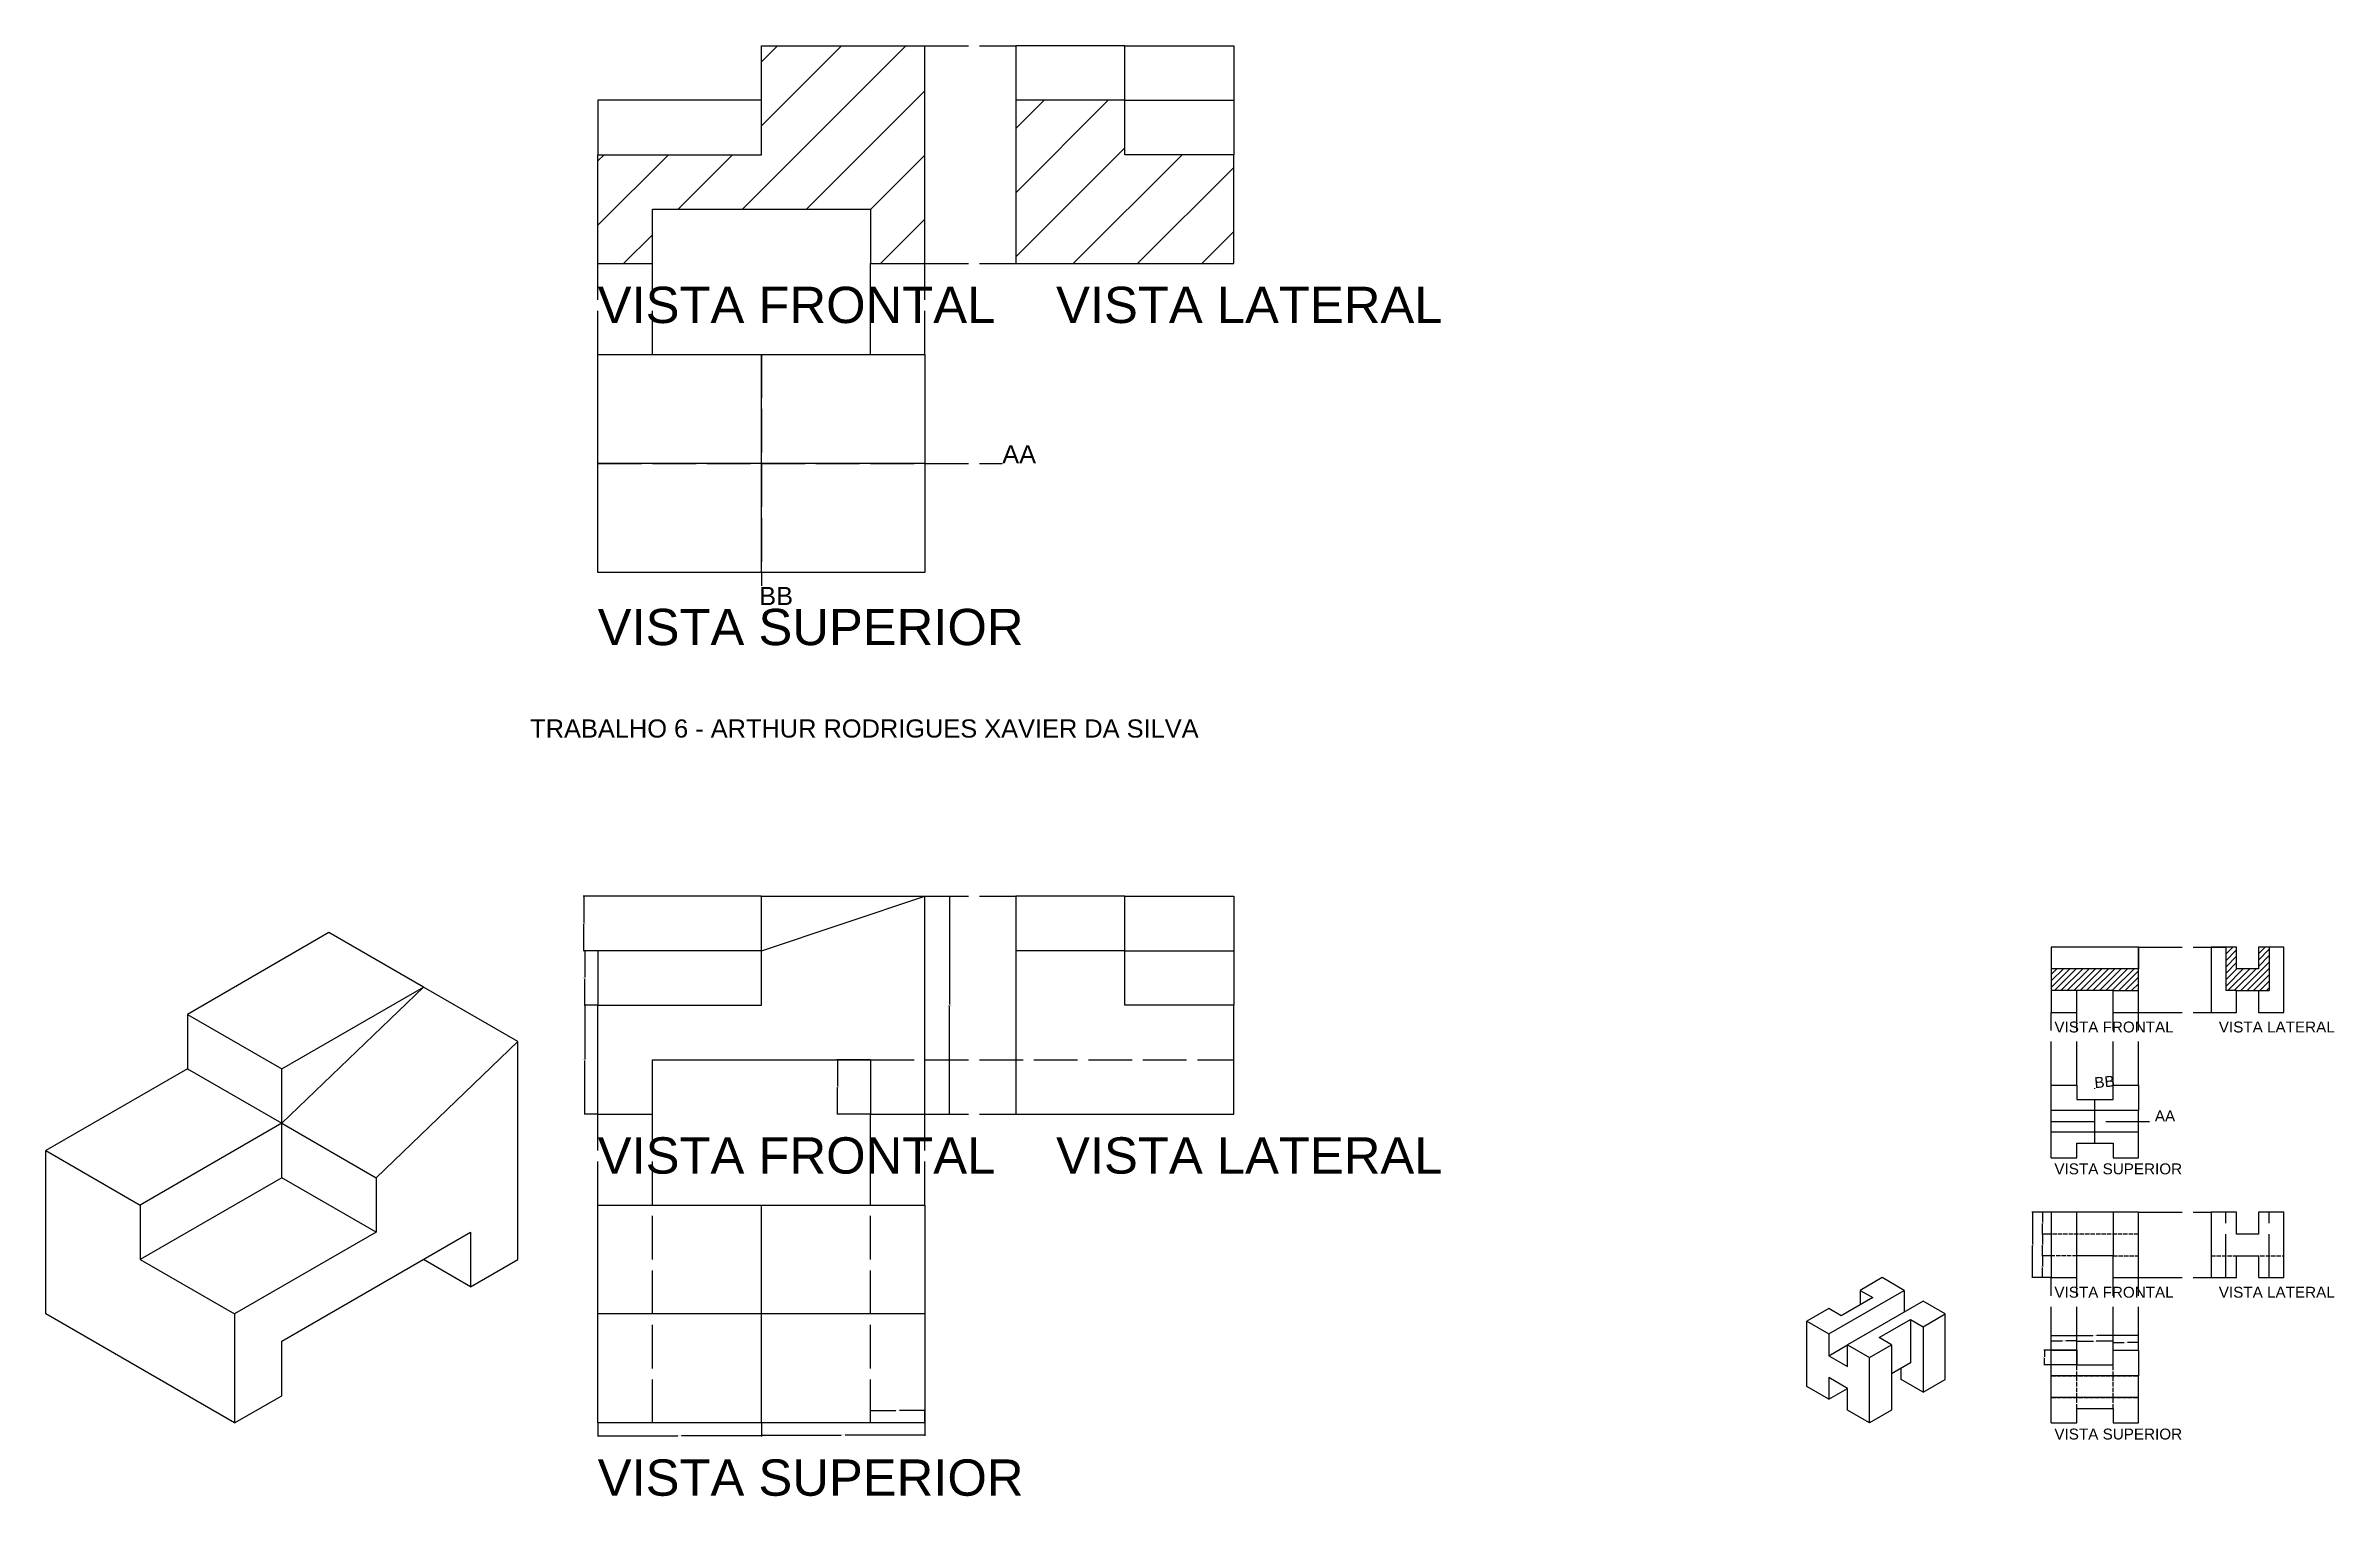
# Model space of a CAD drawing. Header units: inches. Extents: x -52 to 578, y -20 to 379.
import ezdxf

# ---------------------------------------------------------------- set-up
doc = ezdxf.new("R2010")
doc.units = ezdxf.units.IN
doc.header["$MEASUREMENT"] = 0
doc.linetypes.add('ACAD_ISO02W100', pattern=[15, 12, -3])
for name, color, linetype in [('CORTE', 6, 'ACAD_ISO02W100'), ('COTA', 1, 'Continuous'), ('HACHURA', 3, 'ACAD_ISO02W100'), ('PROJECAO', 2, 'ACAD_ISO02W100'), ('TEXTO', 4, 'Continuous')]:
    doc.layers.add(name, color=color, linetype=linetype)
doc.styles.get("Standard").update_dxf_attribs({"font": 'Arial.ttf'})
doc.dimstyles.get("Standard").update_dxf_attribs({"dimtxt": 0.18, "dimasz": 0.18, "dimexe": 0.18, "dimexo": 0.0625, "dimgap": 0.09, "dimtad": 0, "dimtih": 1, "dimtoh": 1, "dimdec": 4, "dimzin": 0, "dimdsep": 46, "dimtxsty": 'Standard', "dimcen": 0.09, "dimadec": 0, "dimazin": 0, "dimtfac": 1, "dimtdec": 4, "dimtofl": 0, "dimtmove": 0, "dimatfit": 3, "dimfxl": 1, "dimtolj": 1, "dimtzin": 0, "dimarcsym": 0})

# ---------------------------------------------------------------- blocks, each defined once
blk = doc.blocks.new('*D2')
at = {"layer": 'COTA', "color": 0, "lineweight": -2, "transparency": 16777216}
for p, q in [((174.94, 100), (165.75, 100)), ((165.93, 99.82), (165.93, 92.68)), ((165.93, 85.18), (165.93, 92.32)), ((174.94, 85), (165.75, 85))]:
    blk.add_line(p, q, dxfattribs=at)
at = {"layer": 'COTA', "color": 0, "transparency": 16777216}
for points in [[(165.9, 99.82), (165.96, 99.82), (165.93, 100)], [(165.9, 85.18), (165.96, 85.18), (165.93, 85)]]:
    blk.add_solid(points, dxfattribs=at)
at = {"layer": 'Defpoints', "color": 0, "transparency": 16777216}
for p in [(165.93, 100), (175, 100), (175, 85)]:
    blk.add_point(p, dxfattribs=at)
at = {"layer": 'COTA', "color": 0, "transparency": 16777216, "insert": (165.93, 92.5), "char_height": 0.18, "attachment_point": 5}
blk.add_mtext('\\A1;15.0000', dxfattribs=at)
blk = doc.blocks.new('*D3')
at = {"layer": 'COTA', "color": 0, "lineweight": -2, "transparency": 16777216}
for p, q in [((99.94, 115), (96.23, 115)), ((96.41, 114.82), (96.41, 100.18)), ((96.41, 85.18), (96.41, 99.82)), ((99.94, 85), (96.23, 85))]:
    blk.add_line(p, q, dxfattribs=at)
at = {"layer": 'COTA', "color": 0, "transparency": 16777216}
for points in [[(96.38, 114.82), (96.44, 114.82), (96.41, 115)], [(96.38, 85.18), (96.44, 85.18), (96.41, 85)]]:
    blk.add_solid(points, dxfattribs=at)
at = {"layer": 'Defpoints', "color": 0, "transparency": 16777216}
for p in [(96.41, 115), (100, 115), (100, 85)]:
    blk.add_point(p, dxfattribs=at)
at = {"layer": 'COTA', "color": 0, "transparency": 16777216, "insert": (96.41, 100), "char_height": 0.18, "attachment_point": 5}
blk.add_mtext('\\A1;30.0000', dxfattribs=at)
blk = doc.blocks.new('*D4')
at = {"layer": 'COTA', "color": 0, "lineweight": -2, "transparency": 16777216}
for p, q in [((99.94, 130), (96.23, 130)), ((96.41, 129.82), (96.41, 122.68)), ((96.41, 115.18), (96.41, 122.32)), ((99.94, 115), (96.23, 115))]:
    blk.add_line(p, q, dxfattribs=at)
at = {"layer": 'COTA', "color": 0, "transparency": 16777216}
for points in [[(96.38, 129.82), (96.44, 129.82), (96.41, 130)], [(96.38, 115.18), (96.44, 115.18), (96.41, 115)]]:
    blk.add_solid(points, dxfattribs=at)
at = {"layer": 'Defpoints', "color": 0, "transparency": 16777216}
for p in [(96.41, 130), (100, 130), (100, 115)]:
    blk.add_point(p, dxfattribs=at)
at = {"layer": 'COTA', "color": 0, "transparency": 16777216, "insert": (96.41, 122.5), "char_height": 0.18, "attachment_point": 5}
blk.add_mtext('\\A1;15.0000', dxfattribs=at)
blk = doc.blocks.new('*D5')
at = {"layer": 'COTA', "color": 0, "lineweight": -2, "transparency": 16777216}
for p, q in [((144.94, 145), (95.98, 145)), ((96.16, 144.82), (96.16, 137.68)), ((96.16, 130.18), (96.16, 137.32)), ((144.94, 130), (95.98, 130))]:
    blk.add_line(p, q, dxfattribs=at)
at = {"layer": 'COTA', "color": 0, "transparency": 16777216}
for points in [[(96.13, 144.82), (96.19, 144.82), (96.16, 145)], [(96.13, 130.18), (96.19, 130.18), (96.16, 130)]]:
    blk.add_solid(points, dxfattribs=at)
at = {"layer": 'Defpoints', "color": 0, "transparency": 16777216}
for p in [(96.16, 145), (145, 145), (145, 130)]:
    blk.add_point(p, dxfattribs=at)
at = {"layer": 'COTA', "color": 0, "transparency": 16777216, "insert": (96.16, 137.5), "char_height": 0.18, "attachment_point": 5}
blk.add_mtext('\\A1;15.0000', dxfattribs=at)
blk = doc.blocks.new('*D6')
at = {"layer": 'COTA', "color": 0, "lineweight": -2, "transparency": 16777216}
for p, q in [((190.06, 145), (196.96, 145)), ((196.78, 144.82), (196.78, 115.18)), ((196.78, 85.18), (196.78, 114.82)), ((190.06, 85), (196.96, 85))]:
    blk.add_line(p, q, dxfattribs=at)
at = {"layer": 'COTA', "color": 0, "transparency": 16777216}
for points in [[(196.75, 144.82), (196.81, 144.82), (196.78, 145)], [(196.75, 85.18), (196.81, 85.18), (196.78, 85)]]:
    blk.add_solid(points, dxfattribs=at)
at = {"layer": 'Defpoints', "color": 0, "transparency": 16777216}
for p in [(190, 145), (196.78, 145), (190, 85)]:
    blk.add_point(p, dxfattribs=at)
at = {"layer": 'COTA', "color": 0, "transparency": 16777216, "insert": (196.78, 115), "char_height": 0.18, "attachment_point": 5}
blk.add_mtext('\\A1;60.0000', dxfattribs=at)
blk = doc.blocks.new('*D7')
at = {"layer": 'COTA', "color": 0, "lineweight": -2, "transparency": 16777216}
for p, q in [((145, -0.06), (145, -3.55)), ((145.18, -3.37), (166.96, -3.37)), ((189.82, -3.37), (168.04, -3.37)), ((190, -0.06), (190, -3.55))]:
    blk.add_line(p, q, dxfattribs=at)
at = {"layer": 'COTA', "color": 0, "transparency": 16777216}
for points in [[(145.18, -3.34), (145.18, -3.4), (145, -3.37)], [(189.82, -3.34), (189.82, -3.4), (190, -3.37)]]:
    blk.add_solid(points, dxfattribs=at)
at = {"layer": 'Defpoints', "color": 0, "transparency": 16777216}
for p in [(145, 0), (190, 0), (190, -3.37)]:
    blk.add_point(p, dxfattribs=at)
at = {"layer": 'COTA', "color": 0, "transparency": 16777216, "insert": (167.5, -3.37), "char_height": 0.18, "attachment_point": 5}
blk.add_mtext('\\A1;45.0000', dxfattribs=at)
blk = doc.blocks.new('*D8')
at = {"layer": 'COTA', "color": 0, "lineweight": -2, "transparency": 16777216}
for p, q in [((100, -0.06), (100, -3.73)), ((100.18, -3.55), (121.96, -3.55)), ((144.82, -3.55), (123.04, -3.55)), ((145, -0.06), (145, -3.73))]:
    blk.add_line(p, q, dxfattribs=at)
at = {"layer": 'COTA', "color": 0, "transparency": 16777216}
for points in [[(100.18, -3.52), (100.18, -3.58), (100, -3.55)], [(144.82, -3.52), (144.82, -3.58), (145, -3.55)]]:
    blk.add_solid(points, dxfattribs=at)
at = {"layer": 'Defpoints', "color": 0, "transparency": 16777216}
for p in [(100, 0), (145, 0), (145, -3.55)]:
    blk.add_point(p, dxfattribs=at)
at = {"layer": 'COTA', "color": 0, "transparency": 16777216, "insert": (122.5, -3.55), "char_height": 0.18, "attachment_point": 5}
blk.add_mtext('\\A1;45.0000', dxfattribs=at)
blk = doc.blocks.new('*D9')
at = {"layer": 'COTA', "color": 0, "lineweight": -2, "transparency": 16777216}
for p, q in [((175, 0.06), (175, 3.63)), ((175.18, 3.45), (181.98, 3.45)), ((189.82, 3.45), (183.02, 3.45)), ((190, 0.06), (190, 3.63))]:
    blk.add_line(p, q, dxfattribs=at)
at = {"layer": 'COTA', "color": 0, "transparency": 16777216}
for points in [[(175.18, 3.48), (175.18, 3.42), (175, 3.45)], [(189.82, 3.48), (189.82, 3.42), (190, 3.45)]]:
    blk.add_solid(points, dxfattribs=at)
at = {"layer": 'Defpoints', "color": 0, "transparency": 16777216}
for p in [(175, 3.45), (175, 0), (190, 0)]:
    blk.add_point(p, dxfattribs=at)
at = {"layer": 'COTA', "color": 0, "transparency": 16777216, "insert": (182.5, 3.45), "char_height": 0.18, "attachment_point": 5}
blk.add_mtext('\\A1;15.0000', dxfattribs=at)
blk = doc.blocks.new('*D10')
at = {"layer": 'COTA', "color": 0, "lineweight": -2, "transparency": 16777216}
for p, q in [((499.94, 58), (497.36, 58)), ((497.54, 57.82), (497.54, 55.18)), ((499.94, 52), (497.36, 52)), ((497.54, 52.18), (497.54, 54.82))]:
    blk.add_line(p, q, dxfattribs=at)
at = {"layer": 'COTA', "color": 0, "transparency": 16777216}
for points in [[(497.51, 57.82), (497.57, 57.82), (497.54, 58)], [(497.51, 52.18), (497.57, 52.18), (497.54, 52)]]:
    blk.add_solid(points, dxfattribs=at)
at = {"layer": 'Defpoints', "color": 0, "transparency": 16777216}
for p in [(497.54, 58), (500, 58), (500, 52)]:
    blk.add_point(p, dxfattribs=at)
at = {"layer": 'COTA', "color": 0, "transparency": 16777216, "insert": (497.54, 55), "char_height": 0.18, "attachment_point": 5}
blk.add_mtext('\\A1;6.0000', dxfattribs=at)
blk = doc.blocks.new('*D11')
at = {"layer": 'COTA', "color": 0, "lineweight": -2, "transparency": 16777216}
for p, q in [((499.94, 52), (497.36, 52)), ((497.54, 51.82), (497.54, 49.18)), ((499.94, 46), (497.36, 46)), ((497.54, 46.18), (497.54, 48.82))]:
    blk.add_line(p, q, dxfattribs=at)
at = {"layer": 'COTA', "color": 0, "transparency": 16777216}
for points in [[(497.51, 51.82), (497.57, 51.82), (497.54, 52)], [(497.51, 46.18), (497.57, 46.18), (497.54, 46)]]:
    blk.add_solid(points, dxfattribs=at)
at = {"layer": 'Defpoints', "color": 0, "transparency": 16777216}
for p in [(497.54, 52), (500, 52), (500, 46)]:
    blk.add_point(p, dxfattribs=at)
at = {"layer": 'COTA', "color": 0, "transparency": 16777216, "insert": (497.54, 49), "char_height": 0.18, "attachment_point": 5}
blk.add_mtext('\\A1;6.0000', dxfattribs=at)
blk = doc.blocks.new('*D12')
at = {"layer": 'COTA', "color": 0, "lineweight": -2, "transparency": 16777216}
for p, q in [((499.94, 46), (497.39, 46)), ((497.57, 45.82), (497.57, 43.18)), ((499.94, 40), (497.39, 40)), ((497.57, 40.18), (497.57, 42.82))]:
    blk.add_line(p, q, dxfattribs=at)
at = {"layer": 'COTA', "color": 0, "transparency": 16777216}
for points in [[(497.54, 45.82), (497.6, 45.82), (497.57, 46)], [(497.54, 40.18), (497.6, 40.18), (497.57, 40)]]:
    blk.add_solid(points, dxfattribs=at)
at = {"layer": 'Defpoints', "color": 0, "transparency": 16777216}
for p in [(497.57, 46), (500, 46), (500, 40)]:
    blk.add_point(p, dxfattribs=at)
at = {"layer": 'COTA', "color": 0, "transparency": 16777216, "insert": (497.57, 43), "char_height": 0.18, "attachment_point": 5}
blk.add_mtext('\\A1;6.0000', dxfattribs=at)
blk = doc.blocks.new('*D13')
at = {"layer": 'COTA', "color": 0, "lineweight": -2, "transparency": 16777216}
for p, q in [((499.94, 58), (494.63, 58)), ((494.81, 57.82), (494.81, 49.18)), ((494.81, 40.18), (494.81, 48.82)), ((499.94, 40), (494.63, 40))]:
    blk.add_line(p, q, dxfattribs=at)
at = {"layer": 'COTA', "color": 0, "transparency": 16777216}
for points in [[(494.78, 57.82), (494.84, 57.82), (494.81, 58)], [(494.78, 40.18), (494.84, 40.18), (494.81, 40)]]:
    blk.add_solid(points, dxfattribs=at)
at = {"layer": 'Defpoints', "color": 0, "transparency": 16777216}
for p in [(494.81, 58), (500, 58), (500, 40)]:
    blk.add_point(p, dxfattribs=at)
at = {"layer": 'COTA', "color": 0, "transparency": 16777216, "insert": (494.81, 49), "char_height": 0.18, "attachment_point": 5}
blk.add_mtext('\\A1;18.0000', dxfattribs=at)
blk = doc.blocks.new('*D14')
at = {"layer": 'COTA', "color": 0, "lineweight": -2, "transparency": 16777216}
for p, q in [((500, 20.06), (500, 22.78)), ((500.18, 22.6), (503.04, 22.6)), ((506.82, 22.6), (503.96, 22.6)), ((507, 20.06), (507, 22.78))]:
    blk.add_line(p, q, dxfattribs=at)
at = {"layer": 'COTA', "color": 0, "transparency": 16777216}
for points in [[(500.18, 22.63), (500.18, 22.57), (500, 22.6)], [(506.82, 22.63), (506.82, 22.57), (507, 22.6)]]:
    blk.add_solid(points, dxfattribs=at)
at = {"layer": 'Defpoints', "color": 0, "transparency": 16777216}
for p in [(500, 20), (507, 22.6), (507, 20)]:
    blk.add_point(p, dxfattribs=at)
at = {"layer": 'COTA', "color": 0, "transparency": 16777216, "insert": (503.5, 22.6), "char_height": 0.18, "attachment_point": 5}
blk.add_mtext('\\A1;7.0000', dxfattribs=at)
blk = doc.blocks.new('*D15')
at = {"layer": 'COTA', "color": 0, "lineweight": -2, "transparency": 16777216}
for p, q in [((507, 16.06), (507, 22.66)), ((507.18, 22.48), (511.62, 22.48)), ((516.82, 22.48), (512.38, 22.48)), ((517, 16.06), (517, 22.66))]:
    blk.add_line(p, q, dxfattribs=at)
at = {"layer": 'COTA', "color": 0, "transparency": 16777216}
for points in [[(507.18, 22.51), (507.18, 22.45), (507, 22.48)], [(516.82, 22.51), (516.82, 22.45), (517, 22.48)]]:
    blk.add_solid(points, dxfattribs=at)
at = {"layer": 'Defpoints', "color": 0, "transparency": 16777216}
for p in [(517, 22.48), (507, 16), (517, 16)]:
    blk.add_point(p, dxfattribs=at)
at = {"layer": 'COTA', "color": 0, "transparency": 16777216, "insert": (512, 22.48), "char_height": 0.18, "attachment_point": 5}
blk.add_mtext('\\A1;10.00', dxfattribs=at)
blk = doc.blocks.new('*D16')
at = {"layer": 'COTA', "color": 0, "lineweight": -2, "transparency": 16777216}
for p, q in [((517, 20.06), (517, 22.29)), ((517.18, 22.11), (520.04, 22.11)), ((523.82, 22.11), (520.96, 22.11)), ((524, 20.06), (524, 22.29))]:
    blk.add_line(p, q, dxfattribs=at)
at = {"layer": 'COTA', "color": 0, "transparency": 16777216}
for points in [[(517.18, 22.14), (517.18, 22.08), (517, 22.11)], [(523.82, 22.14), (523.82, 22.08), (524, 22.11)]]:
    blk.add_solid(points, dxfattribs=at)
at = {"layer": 'Defpoints', "color": 0, "transparency": 16777216}
for p in [(517, 20), (524, 22.11), (524, 20)]:
    blk.add_point(p, dxfattribs=at)
at = {"layer": 'COTA', "color": 0, "transparency": 16777216, "insert": (520.5, 22.11), "char_height": 0.18, "attachment_point": 5}
blk.add_mtext('\\A1;7.0000', dxfattribs=at)
blk = doc.blocks.new('*D17')
at = {"layer": 'COTA', "color": 0, "lineweight": -2, "transparency": 16777216}
for p, q in [((500, 20.06), (500, 24.27)), ((500.18, 24.09), (511.46, 24.09)), ((523.82, 24.09), (512.54, 24.09)), ((524, 20.06), (524, 24.27))]:
    blk.add_line(p, q, dxfattribs=at)
at = {"layer": 'COTA', "color": 0, "transparency": 16777216}
for points in [[(500.18, 24.12), (500.18, 24.06), (500, 24.09)], [(523.82, 24.12), (523.82, 24.06), (524, 24.09)]]:
    blk.add_solid(points, dxfattribs=at)
at = {"layer": 'Defpoints', "color": 0, "transparency": 16777216}
for p in [(500, 20), (524, 24.09), (524, 20)]:
    blk.add_point(p, dxfattribs=at)
at = {"layer": 'COTA', "color": 0, "transparency": 16777216, "insert": (512, 24.09), "char_height": 0.18, "attachment_point": 5}
blk.add_mtext('\\A1;24.0000', dxfattribs=at)
blk = doc.blocks.new('*D18')
at = {"layer": 'COTA', "color": 0, "lineweight": -2, "transparency": 16777216}
for p, q in [((506.94, 20), (497.9, 20)), ((498.08, 19.82), (498.08, 18.18)), ((506.94, 16), (497.9, 16)), ((498.08, 16.18), (498.08, 17.82))]:
    blk.add_line(p, q, dxfattribs=at)
at = {"layer": 'COTA', "color": 0, "transparency": 16777216}
for points in [[(498.05, 19.82), (498.11, 19.82), (498.08, 20)], [(498.05, 16.18), (498.11, 16.18), (498.08, 16)]]:
    blk.add_solid(points, dxfattribs=at)
at = {"layer": 'Defpoints', "color": 0, "transparency": 16777216}
for p in [(498.08, 20), (507, 20), (507, 16)]:
    blk.add_point(p, dxfattribs=at)
at = {"layer": 'COTA', "color": 0, "transparency": 16777216, "insert": (498.08, 18), "char_height": 0.18, "attachment_point": 5}
blk.add_mtext('\\A1;4.00', dxfattribs=at)

msp = doc.modelspace()

# ---------------------------------------------------------------- hatches: boundary and pattern name
at = {"layer": 'HACHURA'}
h = msp.add_hatch(dxfattribs=at)
h.set_pattern_fill('ANSI31', color=256, scale=100)
h.paths.add_polyline_path([(190, 379.21039), (145, 379.21039), (145, 364.21039), (145, 349.21039), (100, 349.21039), (100, 319.21039), (115, 319.21039), (115, 334.21039), (175, 334.21039), (175, 319.21039), (190, 319.21039)])
h = msp.add_hatch(dxfattribs=at)
h.set_pattern_fill('ANSI31', color=256, scale=100)
h.paths.add_polyline_path([(275, 349.21039), (245, 349.21039), (245, 364.21039), (215, 364.21039), (215, 319.21039), (275, 319.21039)])
h = msp.add_hatch(dxfattribs=at)
h.set_pattern_fill('ANSI31', color=256, scale=10)
h.paths.add_polyline_path([(560, 131.02575), (557, 131.02575), (557, 125.02575), (551, 125.02575), (551, 131.02575), (548, 131.02575), (548, 119.02575), (551, 119.02575), (557, 119.02575), (560, 119.02575)])
h = msp.add_hatch(dxfattribs=at)
h.set_pattern_fill('ANSI31', color=256, scale=10)
h.paths.add_polyline_path([(524, 125.02575), (500, 125.02575), (500, 119.02575), (507, 119.02575), (517, 119.02575), (524, 119.02575)])

# ---------------------------------------------------------------- linework, layer by layer
for p, q in [((145, 364.21039), (145, 379.21039)), ((145, 379.21039), (190, 379.21039)), ((190, 319.21039), (190, 379.21039)), ((215, 379.21039), (215, 319.21039)), ((245, 379.21039), (215, 379.21039)), ((245, 364.21039), (245, 379.21039)), ((245, 379.21039), (275, 379.21039)), ((275, 379.21039), (275, 364.21039)), ((145, 364.21039), (100, 364.21039)), ((100, 364.21039), (100, 349.21039)), ((145, 349.21039), (145, 364.21039)), ((245, 364.21039), (215, 364.21039)), ((245, 349.21039), (245, 364.21039)), ((245, 364.21039), (275, 364.21039)), ((275, 364.21039), (275, 349.21039)), ((100, 319.21039), (100, 349.21039)), ((100, 349.21039), (145, 349.21039)), ((275, 349.21039), (245, 349.21039)), ((275, 319.21039), (275, 349.21039)), ((115, 319.21039), (115, 334.21039)), ((115, 334.21039), (175, 334.21039)), ((175, 334.21039), (175, 319.21039)), ((100, 319.21039), (115, 319.21039)), ((175, 319.21039), (190, 319.21039)), ((215, 319.21039), (275, 319.21039)), ((100, 234.21039), (100, 294.21039)), ((100, 294.21039), (190, 294.21039)), ((145, 234.21039), (145, 294.21039)), ((190, 294.21039), (190, 234.21039)), ((190, 264.21039), (100, 264.21039)), ((190, 234.21039), (100, 234.21039)), ((145, 130), (190, 145)), ((145, 130), (145, 145)), ((145, 145), (190, 145)), ((190, 85), (190, 145)), ((215, 145), (215, 85)), ((245, 145), (215, 145)), ((245, 130), (245, 145)), ((245, 145), (275, 145)), ((275, 145), (275, 130)), ((25.98076, 135), (-12.99038, 112.5)), ((51.96152, 120), (25.98076, 135)), ((145, 130), (100, 130)), ((100, 130), (100, 115)), ((145, 115), (145, 130)), ((245, 130), (215, 130)), ((245, 115), (245, 130)), ((245, 130), (275, 130)), ((275, 130), (275, 115)), ((507, 131.02575), (500, 131.02575)), ((500, 131.02575), (500, 113.02575)), ((517, 131.02575), (507, 131.02575)), ((524, 131.02575), (517, 131.02575)), ((524, 113.02575), (524, 131.02575)), ((524, 131.02575), (524, 125.02575)), ((544, 131.02575), (544, 113.02575)), ((551, 131.02575), (544, 131.02575)), ((544, 131.02575), (548, 131.02575)), ((548, 131.02575), (548, 119.02575)), ((551, 125.02575), (551, 131.02575)), ((564, 131.02575), (557, 131.02575)), ((557, 131.02575), (557, 125.02575)), ((564, 131.02575), (560, 131.02575)), ((560, 131.02575), (560, 119.02575)), ((564, 113.02575), (564, 131.02575)), ((12.99038, 97.5), (51.96152, 120)), ((12.99038, 82.5), (51.96152, 120)), ((77.94229, 105), (51.96152, 120)), ((524, 125.02575), (500, 125.02575)), ((557, 125.02575), (551, 125.02575)), ((100, 85), (100, 115)), ((100, 115), (145, 115)), ((275, 115), (245, 115)), ((275, 85), (275, 115)), ((507, 119.02575), (500, 119.02575)), ((507, 113.02575), (507, 119.02575)), ((517, 119.02575), (507, 119.02575)), ((517, 113.02575), (517, 119.02575)), ((517, 119.02575), (524, 119.02575)), ((551, 119.02575), (548, 119.02575)), ((551, 113.02575), (551, 119.02575)), ((551, 119.02575), (557, 119.02575)), ((557, 119.02575), (557, 113.02575)), ((557, 119.02575), (560, 119.02575)), ((-12.99038, 112.5), (12.99038, 97.5)), ((-12.99038, 112.5), (-12.99038, 97.5)), ((500, 113.02575), (507, 113.02575)), ((517, 113.02575), (524, 113.02575)), ((544, 113.02575), (551, 113.02575)), ((557, 113.02575), (564, 113.02575)), ((38.97114, 67.5), (77.94229, 105)), ((77.94229, 45), (77.94229, 105)), ((-12.99038, 97.5), (-51.96152, 75)), ((-12.99038, 97.5), (12.99038, 82.5)), ((12.99038, 82.5), (12.99038, 97.5)), ((115, 85), (115, 100)), ((115, 100), (175, 100)), ((175, 100), (175, 85)), ((500, 73.02575), (500, 93.02575)), ((500, 93.02575), (507, 93.02575)), ((507, 93.02575), (507, 89.02575)), ((507, 89.02575), (517, 89.02575)), ((517, 89.02575), (517, 93.02575)), ((517, 93.02575), (524, 93.02575)), ((524, 93.02575), (524, 86.02575)), ((12.99038, 82.5), (-25.98076, 60)), ((12.99038, 82.5), (38.97114, 67.5)), ((12.99038, 67.5), (12.99038, 82.5)), ((100, 85), (115, 85)), ((175, 85), (190, 85)), ((215, 85), (275, 85)), ((524, 86.02575), (500, 86.02575)), ((524, 80.02575), (524, 86.02575)), ((524, 80.02575), (500, 80.02575)), ((507, 73.02575), (507, 77.02575)), ((507, 77.02575), (517, 77.02575)), ((517, 77.02575), (517, 73.02575)), ((524, 73.02575), (524, 80.02575)), ((-51.96152, 30), (-51.96152, 75)), ((-51.96152, 75), (-25.98076, 60)), ((500, 73.02575), (507, 73.02575)), ((517, 73.02575), (524, 73.02575)), ((12.99038, 67.5), (-25.98076, 45)), ((38.97114, 52.5), (12.99038, 67.5)), ((38.97114, 67.5), (38.97114, 52.5)), ((-25.98076, 60), (-25.98076, 45)), ((100, 0), (100, 60)), ((100, 60), (190, 60)), ((145, 0), (145, 60)), ((190, 60), (190, 0)), ((507, 58), (500, 58)), ((500, 58), (500, 40)), ((507, 40), (507, 58)), ((517, 58), (507, 58)), ((524, 58), (517, 58)), ((517, 58), (517, 46)), ((524, 40), (524, 58)), ((544, 58), (544, 40)), ((551, 58), (544, 58)), ((551, 52), (551, 58)), ((564, 58), (557, 58)), ((557, 58), (557, 52)), ((564, 40), (564, 58)), ((38.97114, 52.5), (0, 30)), ((12.99038, 22.5), (64.95191, 52.5)), ((64.95191, 52.5), (64.95191, 37.5)), ((557, 52), (551, 52)), ((-25.98076, 45), (0, 30)), ((64.95191, 37.5), (51.96152, 45)), ((64.95191, 37.5), (77.94229, 45)), ((517, 46), (507, 46)), ((517, 40), (517, 46)), ((551, 40), (551, 46)), ((551, 46), (557, 46)), ((557, 46), (557, 40)), ((453.4641, 40), (447.40192, 36.5)), ((459.52628, 36.5), (453.4641, 40)), ((500, 40), (507, 40)), ((517, 40), (524, 40)), ((544, 40), (551, 40)), ((557, 40), (564, 40)), ((438.74167, 31.5), (432.67949, 28)), ((438.74167, 24.5), (459.52628, 36.5)), ((442.20577, 29.5), (438.74167, 31.5)), ((450.86603, 34.5), (442.20577, 29.5)), ((464.72243, 33.5), (443.93782, 21.5)), ((447.40192, 36.5), (450.86603, 34.5)), ((447.40192, 36.5), (447.40192, 32.5)), ((459.52628, 36.5), (459.52628, 30.5)), ((470.78461, 30), (464.72243, 33.5)), ((0, 0), (-51.96152, 30)), ((0, 30), (0, 0)), ((190, 30), (100, 30)), ((432.67949, 10), (432.67949, 28)), ((432.67949, 28), (438.74167, 24.5)), ((452.59808, 23.5), (461.25833, 28.5)), ((461.25833, 28.5), (464.72243, 26.5)), ((461.25833, 28.5), (461.25833, 16.5)), ((464.72243, 26.5), (470.78461, 30)), ((464.72243, 26.5), (464.72243, 8.5)), ((470.78461, 12), (470.78461, 30)), ((12.99038, 7.5), (12.99038, 22.5)), ((438.74167, 24.5), (438.74167, 18.5)), ((438.74167, 18.5), (443.93782, 21.5)), ((443.93782, 21.5), (450, 18)), ((443.93782, 15.5), (443.93782, 21.5)), ((450, 18), (456.06218, 21.5)), ((456.06218, 21.5), (452.59808, 23.5)), ((456.06218, 21.5), (456.06218, 3.5)), ((500, 0), (500, 20)), ((500, 20), (507, 20)), ((507, 20), (507, 16)), ((517, 16), (517, 20)), ((517, 20), (524, 20)), ((524, 20), (524, 13)), ((438.74167, 18.5), (443.93782, 15.5)), ((450, 0), (450, 18)), ((461.25833, 16.5), (456.06218, 13.5)), ((458.66025, 12), (458.66025, 15)), ((524, 13), (500, 13)), ((507, 16), (517, 16)), ((524, 7), (524, 13)), ((0, 0), (12.99038, 7.5)), ((438.74167, 6.5), (432.67949, 10)), ((443.93782, 9.5), (438.74167, 12.5)), ((438.74167, 12.5), (438.74167, 6.5)), ((438.74167, 6.5), (443.93782, 9.5)), ((443.93782, 3.5), (443.93782, 9.5)), ((464.72243, 8.5), (458.66025, 12)), ((464.72243, 8.5), (470.78461, 12)), ((524, 7), (500, 7)), ((524, 0), (524, 7)), ((190, 0), (100, 0)), ((450, 0), (443.93782, 3.5)), ((456.06218, 3.5), (450, 0)), ((500, 0), (507, 0)), ((507, 0), (507, 4)), ((507, 4), (517, 4)), ((517, 4), (517, 0)), ((517, 0), (524, 0))]:
    msp.add_line(p, q)
at = {"layer": 'CORTE'}
for p, q in [((145, 294.21039), (145, 230.47856)), ((100, 264.21039), (211.277, 264.21039)), ((512, 77.02575), (512, 92.1441)), ((500, 83.02575), (528.49334, 83.02575))]:
    msp.add_line(p, q, dxfattribs=at)
at = {"layer": 'PROJECAO'}
for p, q in [((190, 379.21039), (215, 379.21039)), ((100, 294.21039), (100, 319.21039)), ((115, 294.21039), (115, 319.21039)), ((175, 294.21039), (175, 319.21039)), ((190, 294.21039), (190, 319.21039)), ((190, 319.21039), (215, 319.21039)), ((190, 145), (215, 145)), ((524, 131.02575), (544, 131.02575)), ((500, 93.02575), (500, 113.02575)), ((507, 93.02575), (507, 113.02575)), ((517, 93.02575), (517, 113.02575)), ((524, 93.02575), (524, 113.02575)), ((524, 113.02575), (544, 113.02575)), ((175, 100), (275, 100)), ((100, 60), (100, 85)), ((115, 60), (115, 85)), ((175, 60), (175, 85)), ((190, 60), (190, 85)), ((190, 85), (215, 85)), ((115, 0), (115, 60)), ((175, 0), (175, 60)), ((524, 58), (544, 58)), ((548, 40), (548, 58)), ((560, 40), (560, 58)), ((500, 20), (500, 40)), ((507, 20), (507, 40)), ((517, 20), (517, 40)), ((524, 20), (524, 40)), ((524, 40), (544, 40)), ((544, 40), (548, 40))]:
    msp.add_line(p, q, dxfattribs=at)
at = {"layer": 'PROJECAO', "ltscale": 0.1}
for p, q in [((524, 52), (500, 52)), ((507, 46), (500, 46)), ((517, 46), (524, 46)), ((544, 46), (564, 46)), ((500, 13), (524, 13)), ((507, 4), (507, 16)), ((517, 4), (517, 16)), ((500, 7), (524, 7))]:
    msp.add_line(p, q, dxfattribs=at)

# ---------------------------------------------------------------- texts
at = {"layer": 'CORTE'}
for s, height, p in [('AA', 5, (211.277, 264.21039)), ('BB', 5, (144.37769, 225.19837)), ('AA', 3, (528.49334, 83.02575))]:
    msp.add_text(s, height=height, dxfattribs=at).set_placement(p)
msp.add_text('BB', height=3, rotation=5.55796385, dxfattribs=at).set_placement((512, 92.1441))
at = {"layer": 'TEXTO'}
for s, height, p in [('VISTA FRONTAL', 10, (99.93663, 302.85541)), ('VISTA LATERAL', 10, (226.0921, 302.85541)), ('VISTA SUPERIOR', 10, (99.93663, 214.15865)), ('TRABALHO 6 - ARTHUR RODRIGUES XAVIER DA SILVA', 5, (81.36731, 188.71093)), ('VISTA FRONTAL', 3, (500.8441, 107.51077)), ('VISTA LATERAL', 3, (546.09779, 107.51077)), ('VISTA FRONTAL', 10, (99.93663, 68.64502)), ('VISTA LATERAL', 10, (226.0921, 68.64502)), ('VISTA SUPERIOR', 3, (500.8441, 68.4565)), ('VISTA FRONTAL', 3, (500.8441, 34.48501)), ('VISTA LATERAL', 3, (546.09779, 34.48501)), ('VISTA SUPERIOR', 3, (500.8441, -4.56925)), ('VISTA SUPERIOR', 10, (99.93663, -20.05174))]:
    msp.add_text(s, height=height, dxfattribs=at).set_placement(p)

# ---------------------------------------------------------------- dimensions: what is measured, and where the dimension line sits
at = {"layer": 'COTA'}
for p1, p2, distance, picture, middle in [((145, 130), (145, 145), 48.84352, '*D5', (96.15648, 137.5)), ((190, 85), (190, 145), -6.77748, '*D6', (196.77748, 115)), ((100, 115), (100, 130), 3.5907, '*D4', (96.4093, 122.5)), ((100, 85), (100, 115), 3.5907, '*D3', (96.4093, 100)), ((175, 85), (175, 100), 9.06615, '*D2', (165.93385, 92.5)), ((500, 40), (500, 58), 5.1878, '*D13', (494.8122, 49)), ((500, 52), (500, 58), 2.45877, '*D10', (497.54123, 55)), ((500, 46), (500, 52), 2.45877, '*D11', (497.54123, 49)), ((500, 40), (500, 46), 2.42877, '*D12', (497.57123, 43)), ((500, 20), (524, 20), 4.09247, '*D17', (512, 24.09247)), ((500, 20), (507, 20), 2.6046, '*D14', (503.5, 22.6046)), ((517, 20), (524, 20), 2.10865, '*D16', (520.5, 22.10865)), ((100, 0), (145, 0), -3.55184, '*D8', (122.5, -3.55184)), ((190, 0), (175, 0), -3.44867, '*D9', (182.5, 3.44867))]:
    dim = msp.add_aligned_dim(p1=p1, p2=p2, distance=distance, dimstyle='Standard', dxfattribs=at)
    dim.commit()
    dim.dimension.update_dxf_attribs({"geometry": picture, "text_midpoint": middle})
for p2, distance, picture, middle in [((507, 20), 8.91527, '*D18', (498.08473, 18)), ((517, 16), 6.48062, '*D15', (512, 22.48062))]:
    dim = msp.add_aligned_dim(p1=(507, 16), p2=p2, distance=distance, dimstyle='Standard', override={"dimdec": 2}, dxfattribs=at)
    dim.commit()
    dim.dimension.update_dxf_attribs({"geometry": picture, "text_midpoint": middle})
dim = msp.add_linear_dim(base=(190, -3.37184), p1=(145, 0), p2=(190, 0), angle=0, dimstyle='Standard', dxfattribs=at)
dim.commit()
dim.dimension.update_dxf_attribs({"geometry": '*D7', "text_midpoint": (167.5, -3.37184), "dimtype": 161})

doc.saveas('drawing.dxf')
